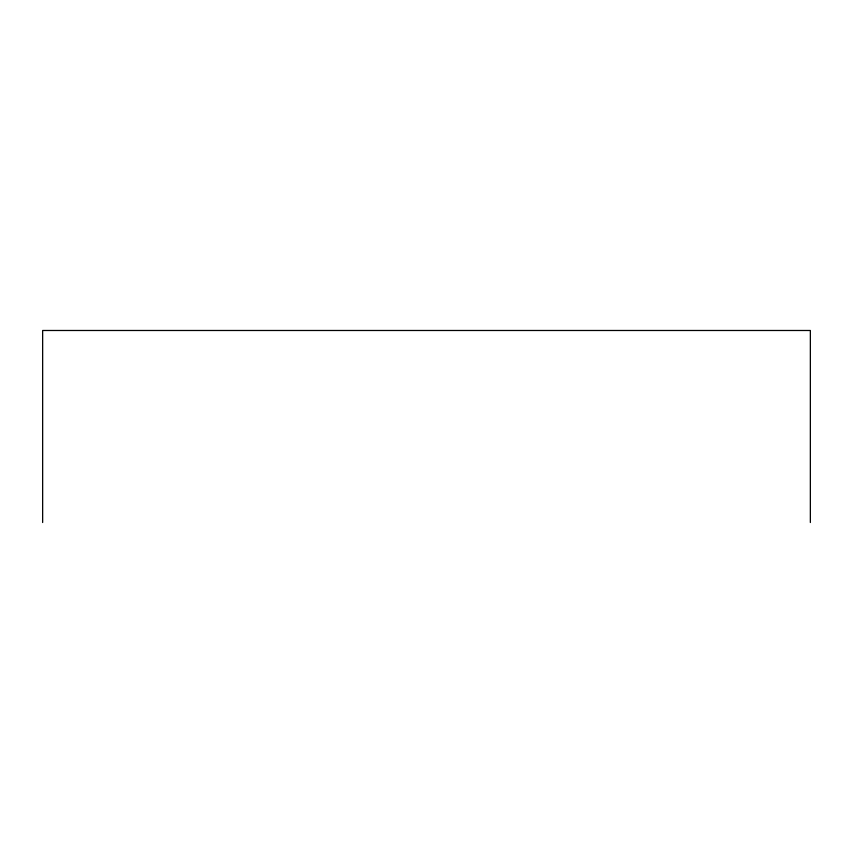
<?xml version="1.0" encoding="UTF-8"?>
<svg xmlns="http://www.w3.org/2000/svg" width="853" height="853" viewBox="0 0 853 853"><rect width="100%" height="100%" fill="white"/><g stroke="black" fill="none" stroke-linecap="round" stroke-linejoin="round"><path stroke-width="1.28" d="M810.35 522.516L810.35 330.484L42.65 330.484L42.65 522.516"/></g></svg>
